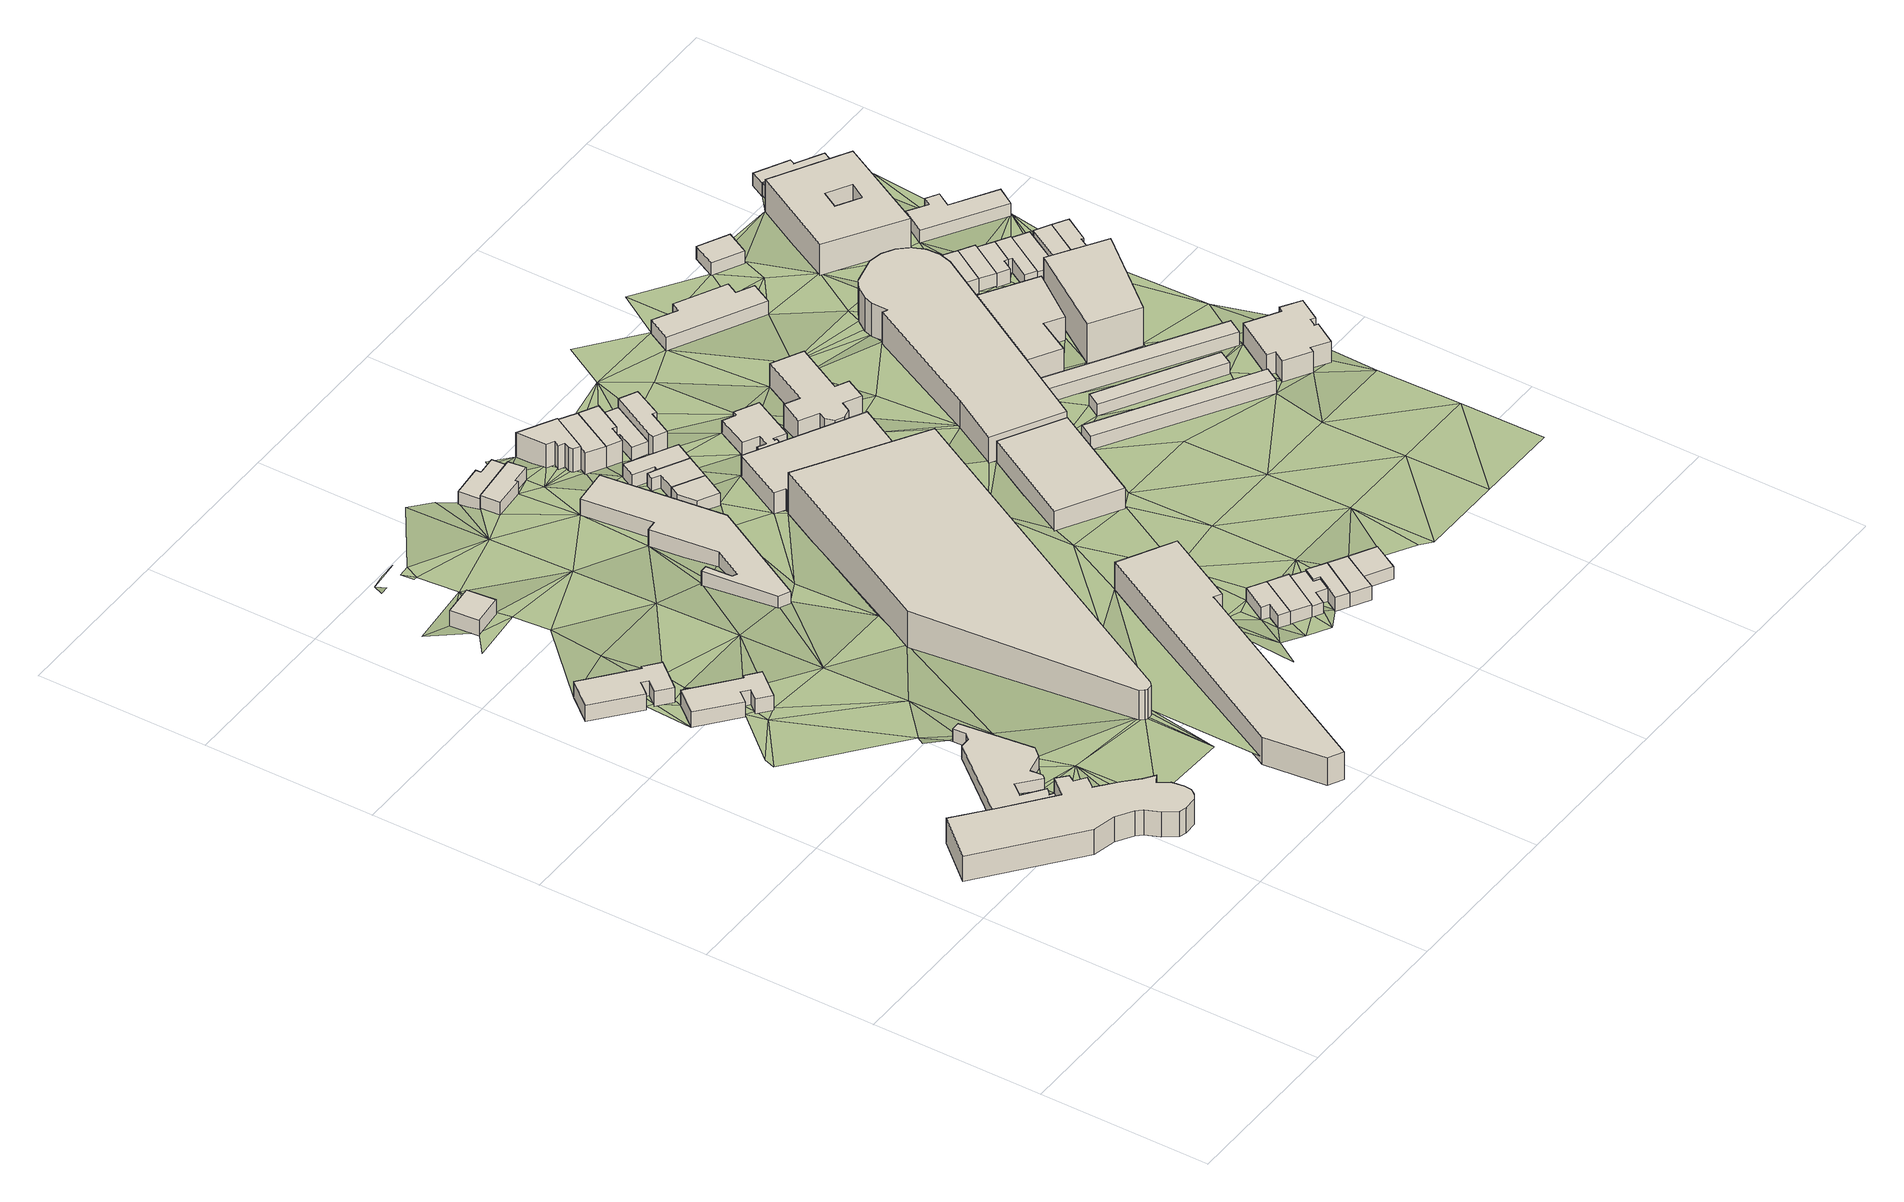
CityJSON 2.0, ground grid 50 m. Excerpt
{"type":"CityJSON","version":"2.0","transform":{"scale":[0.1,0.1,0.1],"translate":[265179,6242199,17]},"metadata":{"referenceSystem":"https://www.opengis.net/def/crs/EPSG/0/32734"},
"CityObjects":{
"building1":{"type":"Building","attributes":{"building":"yes","building:levels":"2","footprint":{"type":"Polygon"},"plus_code":"C5XFXXX8+XRX","ground_height":27.63,"building_height":6.9,"roof_height":34.53},"geometry":[{"type":"Solid","lod":"1","boundaries":[[[[0,1,2,3,4]],[[1,5,6,3,2]],[[5,7,8,6]],[[7,9,10,8]],[[9,11,12,10]],[[11,13,14,12]],[[13,15,16,14]],[[15,17,18,16]],[[17,19,20,18]],[[19,21,22,20]],[[21,23,24,22]],[[23,25,26,24]],[[25,27,28,26]],[[27,29,30,28]],[[29,31,32,30]],[[31,33,34,32]],[[33,35,36,34]],[[35,37,38,36]],[[37,39,40,38]],[[39,41,42,40]],[[41,43,44,42]],[[43,45,46,44]],[[45,47,48,49,46]],[[47,50,51,52,49,48]],[[50,0,4,52,51]],[[4,3,6,8,10,12,14,16,18,20,22,24,26,28,30,32,34,36,38,40,42,44,46,49,52]],[[50,47,45,43,41,39,37,35,33,31,29,27,25,23,21,19,17,15,13,11,9,7,5,1,0]]]]}]},
"building2":{"type":"Building","attributes":{"building":"yes","building:levels":"1","footprint":{"type":"Polygon"},"plus_code":"C6X3X6X8+X5V","ground_height":25.59,"building_height":4.1,"roof_height":29.69},"geometry":[{"type":"Solid","lod":"1","boundaries":[[[[53,54,55,56]],[[54,57,58,55]],[[57,59,60,58]],[[59,61,62,60]],[[61,63,64,62]],[[63,65,66,64]],[[65,67,68,66]],[[67,69,70,68]],[[69,71,72,70]],[[71,73,74,72]],[[73,75,76,74]],[[75,77,78,76]],[[77,79,80,78]],[[79,81,82,80]],[[81,83,51,82]],[[83,84,48,51]],[[84,53,56,48]],[[56,55,58,60,62,64,66,68,70,72,74,76,78,80,82,51,48]],[[84,83,81,79,77,75,73,71,69,67,65,63,61,59,57,54,53]]]]}]},
"building3":{"type":"Building","attributes":{"address":"Durham Avenue Salt River Cape Town","building":"yes","building:levels":"1","footprint":{"type":"Polygon"},"plus_code":"C4XQXRX2+XGW","ground_height":23.51,"building_height":4.1,"roof_height":27.61},"geometry":[{"type":"Solid","lod":"1","boundaries":[[[[85,86,87,88]],[[86,89,90,87]],[[89,91,92,90]],[[91,93,94,92]],[[93,95,96,94]],[[95,97,98,96]],[[97,99,100,98]],[[99,101,102,100]],[[101,103,104,102]],[[103,85,88,104]],[[88,87,90,92,94,96,98,100,102,104]],[[103,101,99,97,95,93,91,89,86,85]]]]}]},
"building4":{"type":"Building","attributes":{"address":"Durham Avenue Salt River Cape Town","building":"yes","building:levels":"1","footprint":{"type":"Polygon"},"plus_code":"C5X8XCXM+X9V","ground_height":24.37,"building_height":4.1,"roof_height":28.47},"geometry":[{"type":"Solid","lod":"1","boundaries":[[[[105,106,107,108]],[[106,109,110,107]],[[109,111,112,110]],[[111,113,114,112]],[[113,115,116,114]],[[115,117,118,116]],[[117,119,120,118]],[[119,121,122,120]],[[121,123,124,122]],[[123,105,108,124]],[[108,107,110,112,114,116,118,120,122,124]],[[123,121,119,117,115,113,111,109,106,105]]]]}]},
"building5":{"type":"Building","attributes":{"address":"Salt River Cape Town","building":"yes","building:levels":"1","footprint":{"type":"Polygon"},"plus_code":"C5X5XCXM+X5X","ground_height":21.63,"building_height":4.1,"roof_height":25.73},"geometry":[{"type":"Solid","lod":"1","boundaries":[[[[125,126,127,128]],[[126,129,130,127]],[[129,131,132,130]],[[131,125,128,132]],[[128,127,130,132]],[[131,129,126,125]]]]}]},
"building6":{"type":"Building","attributes":{"address":"127 Cecil Road Salt River 7925 Cape Town","building":"college","building:levels":"2","amenity":"college","footprint":{"type":"Polygon"},"plus_code":"C9X2X9X9+X4X","ground_height":26.08,"building_height":6.9,"roof_height":32.98},"geometry":[{"type":"Solid","lod":"1","boundaries":[[[[133,134,135,136]],[[134,137,138,135]],[[137,139,140,138]],[[139,141,142,140]],[[141,143,144,142]],[[143,145,146,144]],[[145,133,136,146]],[[136,135,138,140,142,144,146]],[[145,143,141,139,137,134,133]]]]}]},
"building7":{"type":"Building","attributes":{"address":"Durham Avenue Cape Town","building":"retail","building:levels":"1","footprint":{"type":"Polygon"},"plus_code":"C8X2X2X6+X9V","ground_height":21.7,"building_height":4.1,"roof_height":25.8},"geometry":[{"type":"Solid","lod":"1","boundaries":[[[[147,148,149,150]],[[148,151,152,149]],[[151,153,154,152]],[[153,155,156,154]],[[155,157,158,156]],[[157,159,160,158]],[[159,161,162,160]],[[161,163,164,162]],[[163,165,166,164]],[[165,167,168,166]],[[167,169,170,168]],[[169,147,150,170]],[[150,149,152,154,156,158,160,162,164,166,168,170]],[[169,167,165,163,161,159,157,155,153,151,148,147]]]]}]},
"building8":{"type":"Building","attributes":{"address":"97 Durham Avenue Salt River Cape Town","building":"commercial","building:levels":"3","footprint":{"type":"Polygon"},"plus_code":"C8X9XFX8+XXV","ground_height":24.98,"building_height":9.7,"roof_height":34.68},"geometry":[{"type":"Solid","lod":"1","boundaries":[[[[171,172,173,174]],[[172,175,176,173]],[[175,177,178,176]],[[177,179,180,178]],[[179,181,182,180]],[[181,183,184,182]],[[183,185,186,184]],[[185,171,174,186]],[[174,173,176,178,180,182,184,186]],[[185,183,181,179,177,175,172,171]]]]}]},
"building9":{"type":"Building","attributes":{"address":"89 Durham Avenue Salt River Cape Town","building":"house","building:levels":"1","footprint":{"type":"Polygon"},"plus_code":"C7XFXPXW+X4W","ground_height":20.07,"building_height":4.1,"roof_height":24.17},"geometry":[{"type":"Solid","lod":"1","boundaries":[[[[187,188,189,190,191,192]],[[188,193,194,190,189]],[[193,195,196,194]],[[195,197,198,196]],[[197,199,200,198]],[[199,187,192,191,200]],[[191,190,194,196,198,200]],[[199,197,195,193,188,187]]]]}]},
"building10":{"type":"Building","attributes":{"address":"87 Durham Avenue Salt River Cape Town","building":"house","building:levels":"1","footprint":{"type":"Polygon"},"plus_code":"C7XFX5XM+XXV","ground_height":19.05,"building_height":4.1,"roof_height":23.15},"geometry":[{"type":"Solid","lod":"1","boundaries":[[[[201,202,192,189]],[[202,203,204,192]],[[203,205,206,204]],[[205,207,208,206]],[[207,209,210,208]],[[209,201,189,210]],[[189,192,204,206,208,210]],[[209,207,205,203,202,201]]]]}]},
"building11":{"type":"Building","attributes":{"address":"1 Ford Street Salt River Cape Town","building":"house","building:levels":"1","footprint":{"type":"Polygon"},"plus_code":"CCXJXHX4+XRR","ground_height":24.63,"building_height":4.1,"roof_height":28.73},"geometry":[{"type":"Solid","lod":"1","boundaries":[[[[211,212,213,214]],[[212,215,216,213]],[[215,217,218,216]],[[217,219,220,218]],[[219,221,222,220]],[[221,211,214,222]],[[214,213,216,218,220,222]],[[221,219,217,215,212,211]]]]}]},
"building12":{"type":"Building","attributes":{"address":"2 Ford Street Salt River Cape Town","building":"house","building:levels":"1","footprint":{"type":"Polygon"},"plus_code":"CCXRXFXR+X7V","ground_height":24.63,"building_height":4.1,"roof_height":28.73},"geometry":[{"type":"Solid","lod":"1","boundaries":[[[[223,224,225,214,226,227]],[[224,228,222,214,225]],[[228,229,230,222]],[[229,223,227,226,230]],[[226,214,222,230]],[[229,228,224,223]]]]}]},
"building13":{"type":"Building","attributes":{"address":"82 Coleridge Road Salt River Cape Town","building":"house","building:levels":"1","footprint":{"type":"Polygon"},"plus_code":"C8XMXHXP+XQR","ground_height":20.61,"building_height":4.1,"roof_height":24.71},"geometry":[{"type":"Solid","lod":"1","boundaries":[[[[231,232,233,234]],[[232,235,236,233]],[[235,237,238,236]],[[237,239,240,238]],[[239,231,234,240]],[[234,233,236,238,240]],[[239,237,235,232,231]]]]}]},
"building14":{"type":"Building","attributes":{"address":"3 Ford Street Salt River Cape Town","building":"house","building:levels":"1","footprint":{"type":"Polygon"},"plus_code":"CFX3XRX2+X4V","ground_height":24.08,"building_height":4.1,"roof_height":28.18},"geometry":[{"type":"Solid","lod":"1","boundaries":[[[[241,223,227,242]],[[223,229,243,227]],[[229,244,245,243]],[[244,246,247,245]],[[246,248,249,247]],[[248,250,251,249]],[[250,252,253,251]],[[252,241,242,253]],[[242,227,243,245,247,249,251,253]],[[252,250,248,246,244,229,223,241]]]]}]},
"building15":{"type":"Building","attributes":{"address":"80 Coleridge Road Salt River Cape Town","building":"house","building:levels":"1","footprint":{"type":"Polygon"},"plus_code":"C8XRXGX4+XPX","ground_height":20.61,"building_height":4.1,"roof_height":24.71},"geometry":[{"type":"Solid","lod":"1","boundaries":[[[[254,255,256,240]],[[255,257,258,256]],[[257,259,260,258]],[[259,261,262,260]],[[261,263,264,262]],[[263,265,234,264]],[[265,254,240,234]],[[240,256,258,260,262,264,234]],[[265,263,261,259,257,255,254]]]]}]},
"building16":{"type":"Building","attributes":{"address":"4 Ford Street Salt River Cape Town","building":"house","building:levels":"1","footprint":{"type":"Polygon"},"plus_code":"CFX9X4X3+XWW","ground_height":24.61,"building_height":4.1,"roof_height":28.71},"geometry":[{"type":"Solid","lod":"1","boundaries":[[[[266,241,267,268]],[[241,252,253,269,267]],[[252,250,251,270,269,253]],[[250,248,249,271,270,251]],[[248,272,273,274,271,249]],[[272,275,276,274,273]],[[275,266,268,276]],[[268,267,269,270,271,274,276]],[[275,272,248,250,252,241,266]]]]}]},
"building17":{"type":"Building","attributes":{"address":"78 Coleridge Road Salt River Cape Town","building":"house","building:levels":"1","footprint":{"type":"Polygon"},"plus_code":"C8XVX4XG+XJR","ground_height":20.61,"building_height":4.1,"roof_height":24.71},"geometry":[{"type":"Solid","lod":"1","boundaries":[[[[277,278,279,256]],[[278,280,281,279]],[[280,282,283,281]],[[282,284,285,283]],[[284,286,258,285]],[[286,277,256,258]],[[256,279,281,283,285,258]],[[286,284,282,280,278,277]]]]}]},
"building18":{"type":"Building","attributes":{"address":"1 Swift Street Salt River Cape Town","building":"house","building:levels":"2","footprint":{"type":"Polygon"},"plus_code":"C8XFXGXP+XJX","ground_height":20.07,"building_height":6.9,"roof_height":26.97},"geometry":[{"type":"Solid","lod":"1","boundaries":[[[[287,288,289,290,291,292]],[[288,293,294,290,289]],[[293,295,296,294]],[[295,297,298,296]],[[297,299,300,298]],[[299,301,302,300]],[[301,303,304,302]],[[303,305,306,304]],[[305,287,292,291,306]],[[291,290,294,296,298,300,302,304,306]],[[305,303,301,299,297,295,293,288,287]]]]}]},
"building19":{"type":"Building","attributes":{"address":"5 Ford Street Salt River Cape Town","building":"house","building:levels":"1","footprint":{"type":"Polygon"},"plus_code":"CFXGXXX4+XRW","ground_height":24.61,"building_height":4.1,"roof_height":28.71},"geometry":[{"type":"Solid","lod":"1","boundaries":[[[[307,266,268,308]],[[266,275,276,268]],[[275,309,310,276]],[[309,311,312,310]],[[311,307,308,312]],[[308,268,276,310,312]],[[311,309,275,266,307]]]]}]},
"building20":{"type":"Building","attributes":{"address":"3 Swift Street Salt River Cape Town","building":"house","building:levels":"2","footprint":{"type":"Polygon"},"plus_code":"C8XPXHXR+X9R","ground_height":19.73,"building_height":6.9,"roof_height":26.63},"geometry":[{"type":"Solid","lod":"1","boundaries":[[[[313,314,292,315]],[[314,316,317,292]],[[316,318,319,317]],[[318,320,321,319]],[[320,313,315,321]],[[315,292,317,319,321]],[[320,318,316,314,313]]]]}]},
"building21":{"type":"Building","attributes":{"address":"5 Swift Street Salt River Cape Town","building":"house","building:levels":"2","footprint":{"type":"Polygon"},"plus_code":"C8XXXRXJ+X4V","ground_height":19.73,"building_height":6.9,"roof_height":26.63},"geometry":[{"type":"Solid","lod":"1","boundaries":[[[[322,313,323,315,324,325]],[[313,320,321,315,323]],[[320,326,327,321]],[[326,328,329,327]],[[328,330,331,329]],[[330,322,325,324,331]],[[324,315,321,327,329,331]],[[330,328,326,320,313,322]]]]}]},
"building22":{"type":"Building","attributes":{"address":"6 Ford Street Salt River Cape Town","building":"house","building:levels":"1","footprint":{"type":"Polygon"},"plus_code":"CFXWX3X3+XWR","ground_height":24.61,"building_height":4.1,"roof_height":28.71},"geometry":[{"type":"Solid","lod":"1","boundaries":[[[[332,333,312,308]],[[333,334,335,312]],[[334,336,337,335]],[[336,332,308,337]],[[308,312,335,337]],[[336,334,333,332]]]]}]},
"building23":{"type":"Building","attributes":{"address":"86 Cecil Road Salt River Cape Town","building":"industrial","building:levels":"2","footprint":{"type":"Polygon"},"plus_code":"C9XWXJXC+XPW","ground_height":21.11,"building_height":6.9,"roof_height":28.01},"geometry":[{"type":"Solid","lod":"1","boundaries":[[[[338,339,340,341]],[[339,342,343,340]],[[342,344,345,343]],[[344,346,347,345]],[[346,348,349,347]],[[348,338,341,349]],[[341,340,343,345,347,349]],[[348,346,344,342,339,338]]]]}]},
"building24":{"type":"Building","attributes":{"address":"7 Swift Street Salt River Cape Town","building":"house","building:levels":"1","footprint":{"type":"Polygon"},"plus_code":"C9X7XHXG+XQV","ground_height":19.73,"building_height":4.1,"roof_height":23.83},"geometry":[{"type":"Solid","lod":"1","boundaries":[[[[350,322,325,351]],[[322,330,352,325]],[[330,353,354,352]],[[353,355,356,354]],[[355,357,358,356]],[[357,350,351,358]],[[351,325,352,354,356,358]],[[357,355,353,330,322,350]]]]}]},
"building25":{"type":"Building","attributes":{"address":"9 Swift Street Salt River Cape Town","building":"house","building:levels":"2","footprint":{"type":"Polygon"},"plus_code":"C9XGX5X2+XWV","ground_height":19.73,"building_height":6.9,"roof_height":26.63},"geometry":[{"type":"Solid","lod":"1","boundaries":[[[[359,360,358,361,362,351]],[[360,363,364,361,358]],[[363,365,366,364]],[[365,367,368,366]],[[367,369,370,368]],[[369,371,372,370]],[[371,359,351,362,372]],[[362,361,364,366,368,370,372]],[[371,369,367,365,363,360,359]]]]}]},
"building26":{"type":"Building","attributes":{"address":"63 Coleridge Road Salt River Cape Town","building":"house","building:levels":"1","residential":"clergy_house","footprint":{"type":"Polygon"},"plus_code":"CCX4X8X9+XVX","ground_height":20.44,"building_height":4.1,"roof_height":24.54},"geometry":[{"type":"Solid","lod":"1","boundaries":[[[[373,374,375,376]],[[374,377,378,375]],[[377,379,380,378]],[[379,381,382,380]],[[381,383,384,382]],[[383,385,386,384]],[[385,387,388,386]],[[387,389,390,388]],[[389,391,392,390]],[[391,393,394,392]],[[393,395,396,394]],[[395,397,398,396]],[[397,399,400,398]],[[399,373,376,400]],[[376,375,378,380,382,384,386,388,390,392,394,396,398,400]],[[399,397,395,393,391,389,387,385,383,381,379,377,374,373]]]]}]},
"building27":{"type":"Building","attributes":{"address":"125 Cecil Road Salt River Cape Town","building":"industrial","building:levels":"2","footprint":{"type":"Polygon"},"plus_code":"CFX8XWXX+X2V","ground_height":22.25,"building_height":6.9,"roof_height":29.15},"geometry":[{"type":"Solid","lod":"1","boundaries":[[[[401,402,403,404]],[[402,405,406,403]],[[405,407,408,406]],[[407,401,404,408]],[[404,403,406,408]],[[407,405,402,401]]]]}]},
"building28":{"type":"Building","attributes":{"address":"Coleridge Road Salt River","building":"church","building:levels":"2","amenity":"place_of_worship","footprint":{"type":"Polygon"},"plus_code":"CFX2XQXM+X5V","ground_height":20.5,"building_height":6.9,"roof_height":27.4},"geometry":[{"type":"Solid","lod":"1","boundaries":[[[[409,410,411,412]],[[410,413,414,411]],[[413,415,416,414]],[[415,417,418,416]],[[417,419,420,418]],[[419,421,422,420]],[[421,423,424,422]],[[423,425,426,424]],[[425,427,428,426]],[[427,429,430,428]],[[429,431,432,430]],[[431,433,434,432]],[[433,435,436,434]],[[435,409,412,436]],[[412,411,414,416,418,420,422,424,426,428,430,432,434,436]],[[435,433,431,429,427,425,423,421,419,417,415,413,410,409]]]]}]},
"building29":{"type":"Building","attributes":{"building":"carport","building:levels":"1","amenity":"parking","footprint":{"type":"Polygon"},"plus_code":"CHX7XXXV+XHW","ground_height":22.53,"building_height":4.1,"roof_height":26.63},"geometry":[{"type":"Solid","lod":"1","boundaries":[[[[437,438,439,440]],[[438,441,442,439]],[[441,443,444,442]],[[443,437,440,444]],[[440,439,442,444]],[[443,441,438,437]]]]}]},
"building30":{"type":"Building","attributes":{"address":"Cecil Road Salt River Cape Town","building":"parking","building:levels":"3","footprint":{"type":"Polygon"},"plus_code":"CGXQX4X6+X7X","ground_height":20.1,"building_height":9.7,"roof_height":29.8},"geometry":[{"type":"Solid","lod":"1","boundaries":[[[[445,446,447,448]],[[446,449,450,447]],[[449,451,452,450]],[[451,453,454,452]],[[453,455,456,454]],[[455,457,458,456]],[[457,459,460,458]],[[459,461,462,460]],[[461,463,464,462]],[[463,465,466,464]],[[465,467,468,466]],[[467,469,470,468]],[[469,471,472,470]],[[471,473,474,472]],[[473,475,476,474]],[[475,445,448,476]],[[448,447,450,452,454,456,458,460,462,464,466,468,470,472,474,476]],[[475,473,471,469,467,465,463,461,459,457,455,453,451,449,446,445]]]]}]},
"building31":{"type":"Building","attributes":{"building":"school","building:levels":"1","footprint":{"type":"Polygon"},"plus_code":"CFXRX2XM+XCR","ground_height":19.09,"building_height":4.1,"roof_height":23.19},"geometry":[{"type":"Solid","lod":"1","boundaries":[[[[477,478,479,480]],[[478,481,482,479]],[[481,483,484,482]],[[483,485,486,484]],[[485,487,488,486]],[[487,489,490,488]],[[489,491,492,490]],[[491,477,480,492]],[[480,479,482,484,486,488,490,492]],[[491,489,487,485,483,481,478,477]]]]}]},
"building32":{"type":"Building","attributes":{"building":"carport","building:levels":"1","amenity":"parking","footprint":{"type":"Polygon"},"plus_code":"CHXJXCX5+X5W","ground_height":21.42,"building_height":4.1,"roof_height":25.52},"geometry":[{"type":"Solid","lod":"1","boundaries":[[[[493,494,495,496]],[[494,497,498,495]],[[497,499,500,498]],[[499,493,496,500]],[[496,495,498,500]],[[499,497,494,493]]]]}]},
"building33":{"type":"Building","attributes":{"building":"carport","building:levels":"1","amenity":"parking","footprint":{"type":"Polygon"},"plus_code":"CHXVX9XQ+XGR","ground_height":21.42,"building_height":4.1,"roof_height":25.52},"geometry":[{"type":"Solid","lod":"1","boundaries":[[[[501,502,503,504]],[[502,505,506,503]],[[505,507,508,506]],[[507,501,504,508]],[[504,503,506,508]],[[507,505,502,501]]]]}]},
"building34":{"type":"Building","attributes":{"address":"13 Shelley Road Salt River Cape Town","building":"office","building:levels":"2","footprint":{"type":"Polygon"},"plus_code":"CHXMXXXV+XCW","ground_height":20.62,"building_height":6.9,"roof_height":27.52},"geometry":[{"type":"Solid","lod":"1","boundaries":[[[[509,510,511,512]],[[510,513,514,511]],[[513,515,516,514]],[[515,517,518,516]],[[517,519,520,518]],[[519,509,512,520]],[[512,511,514,516,518,520]],[[519,517,515,513,510,509]]]]}]},
"building35":{"type":"Building","attributes":{"building":"school","building:levels":"1","footprint":{"type":"Polygon"},"plus_code":"CGXWX2XG+X2R","ground_height":18.17,"building_height":4.1,"roof_height":22.27},"geometry":[{"type":"Solid","lod":"1","boundaries":[[[[521,522,523,524]],[[522,525,526,523]],[[525,527,528,526]],[[527,521,524,528]],[[524,523,526,528]],[[527,525,522,521]]]]}]},
"building36":{"type":"Building","attributes":{"address":"Atelier's Park 11 Shelley Road Salt River Cape Town","building":"apartments","building:levels":"4","building:flats":"16","footprint":{"type":"Polygon"},"plus_code":"CJX9XQXX+X4V","ground_height":20.62,"building_height":12.5,"roof_height":33.12},"geometry":[{"type":"Solid","lod":"1","boundaries":[[[[529,530,531,532]],[[530,533,534,531]],[[533,535,536,534]],[[535,529,532,536]],[[532,531,534,536]],[[535,533,530,529]]]]}]},
"building37":{"type":"Building","attributes":{"address":"Shelley Road Salt River Cape Town","building":"hall","building:levels":"2","amenity":"social_facility","social_facility":"outreach","footprint":{"type":"Polygon"},"plus_code":"CMX5X5XX+XMV","ground_height":21.75,"building_height":6.9,"roof_height":28.65},"geometry":[{"type":"Solid","lod":"1","boundaries":[[[[537,538,539,540]],[[538,541,542,539]],[[541,543,544,542]],[[543,545,546,544]],[[545,547,548,546]],[[547,549,550,548]],[[549,551,552,550]],[[551,553,554,552]],[[553,555,556,554]],[[555,557,558,556]],[[557,559,560,558]],[[559,561,562,560]],[[561,563,564,562]],[[563,537,540,564]],[[540,539,542,544,546,548,550,552,554,556,558,560,562,564]],[[563,561,559,557,555,553,551,549,547,545,543,541,538,537]]]]}]},
"building38":{"type":"Building","attributes":{"address":"Swift Street Salt River Cape Town","building":"house","building:levels":"1","footprint":{"type":"Polygon"},"plus_code":"CJX4XXXP+XJV","ground_height":19.76,"building_height":4.1,"roof_height":23.86},"geometry":[{"type":"Solid","lod":"1","boundaries":[[[[565,566,567,568]],[[566,569,570,567]],[[569,571,572,570]],[[571,565,568,572]],[[568,567,570,572]],[[571,569,566,565]]]]}]},
"building39":{"type":"Building","attributes":{"address":"Swift Street Salt River Cape Town","building":"house","building:levels":"1","footprint":{"type":"Polygon"},"plus_code":"CJX9X3XR+X4R","ground_height":19.76,"building_height":4.1,"roof_height":23.86},"geometry":[{"type":"Solid","lod":"1","boundaries":[[[[573,574,568,567]],[[574,575,576,568]],[[575,577,578,576]],[[577,579,580,578]],[[579,573,567,580]],[[567,568,576,578,580]],[[579,577,575,574,573]]]]}]},
"building40":{"type":"Building","attributes":{"address":"Swift Street Salt River Cape Town","building":"house","building:levels":"1","footprint":{"type":"Polygon"},"plus_code":"CJXHXJX5+X5X","ground_height":19.76,"building_height":4.1,"roof_height":23.86},"geometry":[{"type":"Solid","lod":"1","boundaries":[[[[581,582,578,583]],[[582,584,576,578]],[[584,585,586,576]],[[585,587,588,586]],[[587,589,590,588]],[[589,581,583,590]],[[583,578,576,586,588,590]],[[589,587,585,584,582,581]]]]}]},
"building41":{"type":"Building","attributes":{"address":"Swift Street Salt River Cape Town","building":"house","building:levels":"1","footprint":{"type":"Polygon"},"plus_code":"CJXMXCXQ+X2W","ground_height":19.76,"building_height":4.1,"roof_height":23.86},"geometry":[{"type":"Solid","lod":"1","boundaries":[[[[591,581,592,583,593,594]],[[581,589,590,583,592]],[[589,595,596,590]],[[595,597,598,596]],[[597,599,600,598]],[[599,591,594,593,600]],[[593,583,590,596,598,600]],[[599,597,595,589,581,591]]]]}]},
"building42":{"type":"Building","attributes":{"address":"Swift Street Salt River Cape Town","building":"house","building:levels":"1","footprint":{"type":"Polygon"},"plus_code":"CJXWXPXP+X9X","ground_height":19.4,"building_height":4.1,"roof_height":23.5},"geometry":[{"type":"Solid","lod":"1","boundaries":[[[[591,599,601,594]],[[599,602,603,601]],[[602,604,605,603]],[[604,591,594,605]],[[594,601,603,605]],[[604,602,599,591]]]]}]},
"building43":{"type":"Building","attributes":{"address":"Swift Studio 97 Cecil Road Salt River 7925 Cape Town","building":"apartments","building:levels":"3","building:flats":"2","footprint":{"type":"Polygon"},"plus_code":"CHXRX3XM+X8X","ground_height":18.39,"building_height":9.7,"roof_height":28.09},"geometry":[{"type":"Solid","lod":"1","boundaries":[[[[606,607,608,609]],[[607,610,611,608]],[[610,612,613,611]],[[612,606,609,613]],[[614,615,616,617]],[[615,618,619,616]],[[618,620,621,619]],[[620,614,617,621]],[[609,608,611,613],[617,616,619,621]],[[612,610,607,606],[620,618,615,614]]]]}]},
"building44":{"type":"Building","attributes":{"address":"Swift Street Salt River Cape Town","building":"house","building:levels":"1","footprint":{"type":"Polygon"},"plus_code":"CMX6X2XV+X5X","ground_height":19.4,"building_height":4.1,"roof_height":23.5},"geometry":[{"type":"Solid","lod":"1","boundaries":[[[[622,623,624,625]],[[623,626,627,624]],[[626,628,629,627]],[[628,622,625,629]],[[625,624,627,629]],[[628,626,623,622]]]]}]},
"building45":{"type":"Building","attributes":{"address":"Swift Street Salt River Cape Town","building":"house","building:levels":"1","footprint":{"type":"Polygon"},"plus_code":"CMXFXGX4+XRV","ground_height":19.4,"building_height":4.1,"roof_height":23.5},"geometry":[{"type":"Solid","lod":"1","boundaries":[[[[630,622,625,631]],[[622,628,629,625]],[[628,632,633,629]],[[632,634,635,633]],[[634,636,637,635]],[[636,630,631,637]],[[631,625,629,633,635,637]],[[636,634,632,628,622,630]]]]}]},
"building46":{"type":"Building","attributes":{"building":"school","building:levels":"1","footprint":{"type":"Polygon"},"plus_code":"CMX5XCXC+XGR","ground_height":18.69,"building_height":4.1,"roof_height":22.79},"geometry":[{"type":"Solid","lod":"1","boundaries":[[[[638,639,640,641]],[[639,642,643,640]],[[642,644,645,643]],[[644,646,647,645]],[[646,648,649,647]],[[648,650,651,649]],[[650,652,653,651]],[[652,638,641,653]],[[641,640,643,645,647,649,651,653]],[[652,650,648,646,644,642,639,638]]]]}]},
"building47":{"type":"Building","attributes":{"address":"95 Cecil Road Salt River Cape Town","building":"house","building:levels":"1","footprint":{"type":"Polygon"},"plus_code":"CJXHXWXG+XMW","ground_height":17.69,"building_height":4.1,"roof_height":21.79},"geometry":[{"type":"Solid","lod":"1","boundaries":[[[[654,655,656,657,658,659]],[[655,660,661,657,656]],[[660,662,663,661]],[[662,664,665,663]],[[664,666,667,665]],[[666,654,659,658,667]],[[658,657,661,663,665,667]],[[666,664,662,660,655,654]]]]}]},
"building48":{"type":"Building","attributes":{"address":"93 Cecil Road Salt River Cape Town","building":"house","building:levels":"1","footprint":{"type":"Polygon"},"plus_code":"CJXVXCXJ+XGR","ground_height":17.28,"building_height":4.1,"roof_height":21.38},"geometry":[{"type":"Solid","lod":"1","boundaries":[[[[668,669,659,656]],[[669,670,671,659]],[[670,672,673,671]],[[672,674,675,673]],[[674,676,677,675]],[[676,668,656,677]],[[656,659,671,673,675,677]],[[676,674,672,670,669,668]]]]}]},
"terrain1":{"type":"TINRelief","geometry":[{"type":"CompositeSurface","lod":"1","boundaries":[[[678,679,680]],[[681,682,680]],[[680,682,43]],[[683,39,43]],[[684,685,39]],[[678,680,686]],[[687,688,689]],[[686,680,43]],[[690,43,39]],[[685,690,39]],[[43,690,686]],[[689,688,691]],[[690,685,692]],[[693,694,695]],[[687,696,688]],[[686,690,693]],[[697,106,698]],[[692,699,690]],[[106,105,698]],[[694,693,690]],[[697,698,700]],[[701,698,105]],[[688,702,691]],[[700,698,703]],[[694,690,704]],[[702,705,691]],[[706,702,688]],[[707,696,708]],[[709,701,105]],[[85,710,711]],[[702,712,705]],[[696,707,73]],[[73,707,75]],[[713,709,105]],[[73,704,714]],[[711,715,85]],[[701,709,716]],[[696,717,688]],[[688,717,706]],[[718,690,699]],[[696,73,717]],[[719,709,713]],[[704,690,720]],[[73,714,717]],[[716,715,711]],[[85,715,721]],[[704,720,714]],[[699,722,718]],[[723,706,724]],[[725,726,125]],[[724,706,717]],[[727,726,728]],[[729,709,719]],[[716,709,729]],[[718,720,690]],[[729,719,723]],[[725,125,730]],[[731,715,716]],[[726,727,732]],[[717,714,733]],[[724,729,723]],[[718,722,734]],[[131,730,125]],[[735,734,722]],[[733,714,720]],[[715,731,721]],[[722,736,735]],[[737,738,739]],[[724,717,733]],[[731,716,729]],[[732,730,131]],[[727,721,740]],[[727,740,732]],[[741,742,739]],[[743,744,745]],[[730,732,740]],[[724,746,729]],[[745,744,747]],[[721,731,740]],[[748,724,733]],[[730,749,744]],[[750,746,724]],[[731,729,751]],[[724,748,750]],[[744,749,747]],[[736,752,133]],[[751,729,746]],[[740,749,730]],[[153,740,731]],[[753,747,749]],[[153,731,751]],[[750,748,754]],[[755,756,757]],[[758,757,756]],[[736,133,759]],[[757,153,751]],[[749,740,148]],[[171,748,733]],[[758,153,757]],[[740,153,148]],[[754,760,750]],[[753,749,761]],[[762,749,763]],[[749,764,761]],[[762,764,749]],[[736,759,765]],[[763,749,148]],[[171,754,748]],[[766,767,768]],[[153,151,148]],[[767,769,768]],[[148,195,763]],[[770,219,767]],[[767,215,769]],[[219,215,767]],[[771,760,754]],[[772,219,770]],[[215,773,769]],[[148,774,195]],[[217,215,219]],[[770,775,772]],[[771,754,171]],[[770,776,775]],[[759,133,777]],[[197,195,199]],[[212,769,773]],[[148,147,774]],[[773,215,212]],[[195,774,199]],[[760,778,232]],[[207,205,203]],[[232,147,760]],[[207,203,779]],[[776,780,775]],[[778,760,781]],[[776,782,780]],[[736,765,783]],[[145,769,212]],[[781,760,771]],[[203,784,779]],[[147,232,282]],[[199,774,785]],[[147,786,774]],[[261,232,265]],[[199,785,187]],[[777,765,759]],[[282,232,261]],[[787,780,782]],[[187,288,203]],[[786,788,774]],[[147,282,789]],[[774,790,785]],[[261,265,263]],[[788,791,774]],[[791,790,774]],[[771,171,792]],[[282,261,259]],[[145,212,211]],[[784,203,288]],[[147,789,786]],[[787,782,793]],[[145,777,133]],[[771,792,794]],[[785,288,187]],[[288,795,784]],[[796,282,259]],[[797,788,786]],[[790,798,785]],[[796,259,257]],[[771,799,781]],[[791,800,790]],[[786,789,320]],[[781,799,254]],[[789,326,320]],[[145,211,801]],[[801,211,223]],[[789,355,326]],[[802,792,171]],[[255,254,799]],[[803,355,789]],[[801,223,241]],[[765,777,804]],[[789,805,803]],[[801,241,266]],[[145,806,777]],[[326,355,353]],[[326,330,328]],[[807,355,803]],[[330,326,353]],[[808,255,799]],[[806,804,777]],[[266,332,801]],[[801,809,145]],[[810,803,805]],[[808,805,255]],[[799,811,812]],[[813,811,799]],[[812,808,799]],[[783,802,171]],[[145,809,806]],[[810,805,381]],[[402,765,804]],[[334,814,336]],[[813,799,815]],[[332,336,814]],[[816,810,817]],[[381,805,808]],[[808,812,385]],[[818,385,812]],[[381,817,810]],[[819,314,313]],[[820,821,822]],[[823,801,332]],[[813,824,821]],[[783,765,825]],[[822,821,824]],[[815,799,338]],[[322,819,313]],[[824,813,826]],[[826,813,815]],[[809,827,806]],[[801,823,809]],[[823,332,814]],[[402,825,765]],[[322,350,819]],[[828,817,381]],[[371,817,828]],[[381,379,377]],[[338,802,783]],[[815,829,826]],[[824,826,830]],[[829,815,831]],[[350,371,819]],[[828,381,377]],[[832,826,829]],[[823,814,833]],[[815,338,831]],[[374,824,830]],[[806,827,438]],[[827,809,834]],[[338,835,831]],[[377,374,828]],[[833,836,823]],[[825,837,783]],[[835,338,838]],[[828,839,371]],[[374,830,840]],[[837,338,783]],[[819,371,839]],[[809,823,834]],[[338,841,838]],[[825,402,842]],[[806,438,401]],[[843,838,841]],[[409,828,374]],[[409,374,840]],[[844,837,825]],[[338,844,841]],[[409,839,828]],[[837,844,338]],[[438,827,845]],[[401,842,402]],[[834,845,827]],[[819,839,846]],[[836,847,823]],[[841,844,848]],[[401,438,437]],[[849,841,848]],[[401,437,842]],[[409,846,839]],[[435,850,849]],[[851,852,819]],[[834,823,847]],[[853,847,836]],[[848,435,849]],[[819,846,851]],[[842,437,494]],[[435,854,409]],[[854,846,409]],[[493,842,494]],[[848,844,855]],[[856,842,493]],[[857,842,856]],[[438,845,441]],[[435,848,855]],[[441,845,834]],[[858,834,847]],[[437,859,494]],[[435,860,854]],[[487,846,854]],[[857,856,501]],[[861,851,862]],[[834,858,441]],[[861,863,851]],[[435,855,860]],[[857,501,864]],[[853,865,847]],[[443,859,437]],[[856,493,866]],[[860,867,854]],[[868,842,857]],[[854,867,869]],[[864,501,870]],[[871,487,854]],[[872,494,859]],[[869,871,854]],[[865,858,847]],[[855,873,860]],[[853,874,865]],[[875,870,501]],[[861,876,863]],[[876,861,477]],[[477,877,489]],[[858,551,441]],[[878,864,870]],[[879,856,866]],[[864,878,880]],[[871,869,881]],[[882,443,441]],[[883,859,443]],[[859,883,872]],[[884,489,487]],[[501,507,875]],[[477,489,884]],[[883,443,882]],[[509,868,857]],[[885,858,865]],[[441,551,882]],[[870,875,886]],[[887,487,871]],[[551,858,885]],[[883,882,888]],[[871,881,889]],[[876,477,884]],[[887,884,487]],[[543,872,883]],[[866,872,543]],[[890,878,870]],[[889,887,871]],[[884,891,876]],[[507,886,875]],[[551,892,553]],[[543,879,866]],[[551,885,892]],[[884,887,891]],[[509,893,868]],[[887,889,455]],[[509,574,893]],[[574,509,894]],[[878,890,895]],[[509,895,894]],[[892,885,557]],[[507,879,543]],[[893,569,868]],[[896,887,455]],[[886,507,897]],[[455,453,896]],[[543,538,507]],[[569,898,868]],[[574,894,575]],[[561,559,557]],[[449,898,569]],[[543,541,538]],[[449,569,451]],[[453,451,896]],[[895,899,894]],[[899,895,890]],[[563,561,557]],[[575,894,899]],[[891,887,607]],[[569,896,451]],[[607,521,891]],[[575,899,900]],[[899,890,901]],[[886,897,535]],[[507,538,897]],[[896,902,887]],[[901,890,602]],[[607,903,521]],[[900,899,904]],[[905,900,906]],[[602,890,626]],[[897,538,537]],[[900,904,906]],[[902,896,569]],[[626,890,535]],[[907,569,573]],[[907,902,569]],[[907,573,579]],[[579,577,581]],[[908,626,535]],[[897,909,535]],[[602,626,623]],[[910,911,912]],[[913,908,535]],[[907,914,902]],[[915,535,909]],[[535,915,913]],[[623,604,602]],[[911,910,916]],[[915,909,917]],[[913,915,636]],[[918,579,581]],[[579,918,907]],[[660,655,607]],[[913,636,634]],[[660,607,919]],[[918,581,591]],[[915,920,636]],[[914,921,902]],[[591,604,918]],[[922,623,622]],[[646,914,648]],[[918,604,623]],[[607,921,919]],[[918,623,922]],[[622,918,922]],[[914,646,921]],[[644,642,923]],[[924,919,925]],[[923,642,639]],[[925,919,921]],[[644,926,646]],[[926,921,646]],[[925,921,927]],[[670,674,672]],[[926,927,921]],[[926,670,927]],[[670,928,674]],[[670,926,928]]]}]}
},
"vertices":[
[105,680,94],[1,562,94],[1,562,127],[1,562,175],[105,680,175],[271,345,94],[271,345,175],[339,331,94],[339,331,175],[388,301,94],[388,301,175],[402,284,94],[402,284,175],[421,244,94],[421,244,175],[447,205,94],[447,205,175],[468,199,94],[468,199,175],[506,201,94],[506,201,175],[524,213,94],[524,213,175],[536,229,94],[536,229,175],[538,251,94],[538,251,175],[532,287,94],[532,287,175],[511,317,94],[511,317,175],[536,332,94],[536,332,175],[504,355,94],[504,355,175],[467,392,94],[467,392,175],[408,441,94],[408,441,175],[433,473,94],[433,473,175],[402,495,94],[402,495,175],[414,514,94],[414,514,175],[385,540,94],[385,540,175],[341,489,94],[341,489,127],[341,489,175],[210,593,94],[210,593,127],[210,593,175],
[385,540,86],[373,547,86],[373,547,127],[385,540,127],[390,564,86],[390,564,127],[330,608,86],[330,608,127],[359,643,86],[359,643,127],[419,592,86],[419,592,127],[429,603,86],[429,603,127],[425,638,86],[425,638,127],[483,651,86],[483,651,127],[507,678,86],[507,678,127],[481,891,86],[481,891,127],[456,891,86],[456,891,127],[458,853,86],[458,853,127],[442,835,86],[442,835,127],[412,835,86],[412,835,127],[210,593,86],[341,489,86],
[113,1799,54],[49,1723,54],[49,1723,106],[113,1799,106],[171,1621,54],[171,1621,106],[201,1657,54],[201,1657,106],[218,1643,54],[218,1643,106],[190,1609,54],[190,1609,106],[231,1575,54],[231,1575,106],[298,1655,54],[298,1655,106],[255,1691,54],[255,1691,106],[250,1685,54],[250,1685,106],
[222,1551,65],[164,1481,65],[164,1481,115],[222,1551,115],[272,1391,65],[272,1391,115],[298,1422,65],[298,1422,115],[319,1405,65],[319,1405,115],[295,1376,65],[295,1376,115],[332,1345,65],[332,1345,115],[395,1420,65],[395,1420,115],[356,1452,65],[356,1452,115],[351,1445,65],[351,1445,115],
[195,2225,36],[203,2142,36],[203,2142,87],[195,2225,87],[294,2151,36],[294,2151,87],[286,2234,36],[286,2234,87],
[1193,889,71],[820,203,71],[820,203,160],[1193,889,160],[841,23,71],[841,23,160],[884,0,71],[884,0,160],[1214,608,71],[1214,608,160],[1236,596,71],[1236,596,160],[1349,805,71],[1349,805,160],
[845,2203,35],[740,2192,35],[740,2192,88],[845,2203,88],[764,1986,35],[764,1986,88],[733,1983,35],[733,1983,88],[755,1787,35],[755,1787,88],[709,1701,35],[709,1701,88],[695,1708,35],[695,1708,88],[690,1783,35],[690,1783,88],[670,1783,35],[670,1783,88],[691,1567,35],[691,1567,88],[724,1551,35],[724,1551,88],[888,1849,35],[888,1849,88],
[1022,1754,44],[730,1207,44],[730,1207,177],[1022,1754,177],[787,552,44],[787,552,177],[796,539,44],[796,539,177],[803,535,44],[803,535,177],[819,535,44],[819,535,177],[831,545,44],[831,545,177],[1368,1543,44],[1368,1543,177],
[779,2434,31],[630,2419,31],[630,2419,61],[630,2419,72],[779,2434,72],[779,2434,61],[635,2362,31],[635,2362,72],[728,2370,31],[728,2370,72],[728,2378,31],[728,2378,72],[786,2383,31],[786,2383,72],
[630,2419,21],[779,2434,21],[775,2480,21],[775,2480,61],[719,2475,21],[719,2475,61],[718,2490,21],[718,2490,61],[624,2481,21],[624,2481,61],
[1382,559,76],[1332,588,76],[1332,588,117],[1382,559,117],[1289,514,76],[1289,514,117],[1310,502,76],[1310,502,117],[1286,461,76],[1286,461,117],[1315,444,76],[1315,444,117],
[1436,528,71],[1382,559,71],[1382,559,112],[1436,528,117],[1436,528,112],[1315,444,71],[1367,414,71],[1367,414,117],
[914,2034,35],[898,2005,35],[898,2005,77],[914,2034,77],[904,1949,35],[904,1949,77],[962,1918,35],[962,1918,77],[1000,1988,35],[1000,1988,77],
[1475,504,71],[1475,504,112],[1367,414,112],[1395,398,71],[1395,398,112],[1418,436,71],[1418,436,112],[1447,419,71],[1447,419,112],[1469,456,71],[1469,456,112],[1452,466,71],[1452,466,112],
[1000,1988,36],[1036,2057,36],[1036,2057,77],[952,2102,36],[952,2102,77],[927,2114,36],[927,2114,77],[916,2093,36],[916,2093,77],[939,2081,36],[939,2081,77],[914,2034,36],
[1526,473,71],[1475,504,117],[1526,473,117],[1452,466,117],[1469,456,117],[1447,419,117],[1424,381,71],[1424,381,112],[1424,381,117],[1458,361,71],[1458,361,117],
[1036,2057,35],[1065,2111,35],[1065,2111,77],[924,2186,35],[924,2186,77],[901,2142,35],[901,2142,77],[957,2112,35],[957,2112,77],[952,2102,35],
[961,2405,21],[857,2461,21],[857,2461,96],[857,2461,100],[961,2405,100],[961,2405,96],[860,2372,21],[860,2372,100],[881,2361,21],[881,2361,100],[871,2343,21],[871,2343,100],[888,2335,21],[888,2335,100],[881,2321,21],[881,2321,100],[881,2307,21],[881,2307,100],[901,2296,21],[901,2296,100],
[1576,444,71],[1576,444,117],[1511,329,71],[1511,329,117],[1532,367,71],[1532,367,117],
[1010,2377,27],[961,2405,27],[1010,2377,96],[901,2296,27],[901,2296,96],[889,2274,27],[889,2274,96],[940,2246,27],[940,2246,96],
[1063,2349,27],[1010,2377,68],[1063,2349,96],[1063,2349,68],[981,2224,27],[981,2224,96],[1007,2271,27],[1007,2271,96],[1018,2265,27],[1018,2265,96],
[1576,444,76],[1532,367,76],[1605,326,76],[1605,326,117],[1649,403,76],[1649,403,117],
[1398,1765,41],[1082,1934,41],[1082,1934,110],[1398,1765,110],[1003,1786,41],[1003,1786,110],[1033,1769,41],[1033,1769,110],[1030,1763,41],[1030,1763,110],[1315,1611,41],[1315,1611,110],
[1113,2323,27],[1113,2323,68],[1018,2265,68],[1026,2261,27],[1026,2261,68],[999,2208,27],[999,2208,68],[1042,2186,27],[1042,2186,68],
[1113,2323,24],[1042,2186,24],[1042,2186,96],[1113,2323,96],[1035,2169,24],[1035,2169,96],[1073,2150,24],[1073,2150,96],[1109,2219,24],[1109,2219,96],[1121,2213,24],[1121,2213,96],[1164,2298,24],[1164,2298,96],
[1252,1909,34],[1316,2034,34],[1316,2034,75],[1252,1909,75],[1249,2068,34],[1249,2068,75],[1242,2055,34],[1242,2055,75],[1205,2073,34],[1205,2073,75],[1160,1983,34],[1160,1983,75],[1205,1960,34],[1205,1960,75],[1190,1930,34],[1190,1930,75],[1165,1943,34],[1165,1943,75],[1149,1912,34],[1149,1912,75],[1202,1885,34],[1202,1885,75],[1219,1918,34],[1219,1918,75],[1213,1921,34],[1213,1921,75],[1216,1927,34],[1216,1927,75],
[1643,1327,52],[1469,1424,52],[1469,1424,121],[1643,1327,121],[1316,1151,52],[1316,1151,121],[1490,1054,52],[1490,1054,121],
[1429,2077,28],[1357,1938,28],[1357,1938,104],[1429,2077,104],[1314,1960,28],[1314,1960,104],[1279,1893,28],[1279,1893,104],[1333,1865,28],[1333,1865,104],[1322,1844,28],[1322,1844,104],[1332,1817,28],[1332,1817,104],[1356,1805,28],[1356,1805,104],[1383,1811,28],[1383,1811,104],[1398,1839,28],[1398,1839,104],[1449,1813,28],[1449,1813,104],[1480,1873,28],[1480,1873,104],[1443,1892,28],[1443,1892,104],[1517,2032,28],[1517,2032,104],
[1662,1297,52],[1637,1255,52],[1637,1255,96],[1662,1297,96],[2078,988,52],[2078,988,96],[2103,1030,52],[2103,1030,96],
[1987,1904,20],[1997,1941,20],[1997,1941,128],[1987,1904,128],[1995,1980,20],[1995,1980,128],[1980,2016,20],[1980,2016,128],[1953,2046,20],[1953,2046,128],[1918,2066,20],[1918,2066,128],[1878,2073,20],[1878,2073,128],[1801,2056,20],[1801,2056,128],[1773,2035,20],[1773,2035,128],[1751,2005,20],[1751,2005,128],[1743,1980,20],[1743,1980,128],[1742,1930,20],[1742,1930,128],[1728,1937,20],[1728,1937,128],[1546,1585,20],[1546,1585,128],[1462,1443,20],[1462,1443,128],[1655,1337,20],[1655,1337,128],
[1676,2364,18],[1534,2437,18],[1534,2437,62],[1676,2364,62],[1520,2411,18],[1520,2411,62],[1452,2447,18],[1452,2447,62],[1415,2377,18],[1415,2377,62],[1675,2243,18],[1675,2243,62],[1707,2305,18],[1707,2305,62],[1658,2330,18],[1658,2330,62],
[1786,1356,48],[1762,1316,48],[1762,1316,85],[1786,1356,85],[2083,1130,48],[2083,1130,85],[2106,1170,48],[2106,1170,85],
[1771,1493,40],[1746,1452,40],[1746,1452,85],[1771,1493,85],[2197,1176,40],[2197,1176,85],[2222,1218,40],[2222,1218,85],
[1937,1791,28],[1793,1546,28],[1793,1546,105],[1937,1791,105],[1880,1494,28],[1880,1494,105],[1934,1590,28],[1934,1590,105],[1987,1559,28],[1987,1559,105],[2088,1697,28],[2088,1697,105],
[1851,2473,12],[1765,2517,12],[1765,2517,53],[1851,2473,53],[1730,2450,12],[1730,2450,53],[1816,2406,12],[1816,2406,53],
[2096,1695,33],[1937,1461,33],[1937,1461,161],[2096,1695,161],[2068,1379,33],[2068,1379,161],[2250,1596,33],[2250,1596,161],
[2356,1091,48],[2301,1125,48],[2301,1125,116],[2356,1091,116],[2292,1111,48],[2292,1111,116],[2200,1166,48],[2200,1166,116],[2127,1048,48],[2127,1048,116],[2149,1035,48],[2149,1035,116],[2129,1003,48],[2129,1003,116],[2202,958,48],[2202,958,116],[2211,973,48],[2211,973,116],[2260,943,48],[2260,943,116],[2300,1008,48],[2300,1008,116],[2291,1013,48],[2291,1013,116],[2304,1034,48],[2304,1034,116],[2316,1026,48],[2316,1026,116],
[2030,1846,20],[2094,1951,20],[2094,1951,69],[2030,1846,69],[2049,1979,20],[2049,1979,69],[1986,1873,20],[1986,1873,69],
[2094,1951,28],[2030,1846,28],[2072,1820,28],[2072,1820,69],[2132,1919,28],[2132,1919,69],[2136,1926,28],[2136,1926,69],
[2174,1893,24],[2132,1919,24],[2174,1893,69],[2072,1820,24],[2105,1801,24],[2105,1801,69],[2123,1831,24],[2123,1831,69],[2133,1825,24],[2133,1825,69],
[2213,1870,24],[2174,1893,65],[2213,1870,69],[2213,1870,65],[2142,1819,24],[2142,1819,69],[2106,1758,24],[2106,1758,69],[2136,1741,24],[2136,1741,69],
[2136,1741,65],[2182,1712,24],[2182,1712,65],[2258,1844,24],[2258,1844,65],
[2234,2357,7],[2020,2479,7],[2020,2479,111],[2234,2357,111],[1881,2224,7],[1881,2224,111],[2092,2091,7],[2092,2091,111],[2028,2276,7],[2056,2325,7],[2056,2325,111],[2028,2276,111],[2124,2285,7],[2124,2285,111],[2095,2237,7],[2095,2237,111],
[2312,1814,24],[2268,1839,24],[2268,1839,65],[2312,1814,65],[2189,1706,24],[2189,1706,65],[2232,1680,24],[2232,1680,65],
[2354,1789,24],[2354,1789,65],[2269,1659,24],[2269,1659,65],[2305,1720,24],[2305,1720,65],[2311,1716,24],[2311,1716,65],
[2333,1949,17],[2365,2001,17],[2365,2001,58],[2333,1949,58],[2241,2078,17],[2241,2078,58],[2266,2119,17],[2266,2119,58],[2231,2140,17],[2231,2140,58],[2217,2118,17],[2217,2118,58],[2163,2152,17],[2163,2152,58],[2118,2081,17],[2118,2081,58],
[2241,2427,7],[2070,2521,7],[2070,2521,44],[2070,2521,48],[2241,2427,48],[2241,2427,44],[2049,2481,7],[2049,2481,48],[2137,2432,7],[2137,2432,48],[2143,2444,7],[2143,2444,48],[2225,2399,7],[2225,2399,48],
[2070,2521,3],[2241,2427,3],[2257,2456,3],[2257,2456,44],[2180,2498,3],[2180,2498,44],[2187,2513,3],[2187,2513,44],[2092,2563,3],[2092,2563,44],
[359,643,100],[330,608,100],[390,564,100],[373,547,100],[385,540,100],[402,495,100],[408,441,106],[467,392,101],[419,592,94],[137,1216,76],[285,1330,74],[148,1249,76],[536,575,94],[272,1391,74],[504,355,101],[429,603,94],[483,651,94],[425,638,94],[428,975,78],[171,1621,65],[190,1609,65],[536,332,101],[201,1657,65],[231,1575,65],[295,1376,74],[218,1643,65],[507,678,94],[298,1422,74],[332,1345,74],[455,901,86],[402,945,92],[285,1580,65],[250,1685,65],[255,1691,65],[319,1405,74],[351,1445,74],[536,825,86],[285,1830,56],[298,1655,65],[536,1075,78],[796,539,88],[356,1452,74],[787,552,88],[311,1999,46],[787,325,96],[395,1420,74],[536,1330,70],[126,2261,33],[203,2142,46],[301,2106,46],[141,2092,44],[536,1580,62],[320,2278,36],[536,1830,53],[294,2151,46],[730,1207,66],[803,535,88],[819,535,88],[831,545,88],[208,2437,36],[234,2439,36],[231,2472,26],[536,2080,43],[326,2481,26],[276,2479,26],[300,2400,36],[309,2398,36],[296,2437,36],[691,1567,57],[330,2440,36],[787,1330,66],[536,2330,34],[724,1551,57],[670,1783,47],[820,203,96],[536,2580,24],[787,1580,57],[695,1708,47],[709,1701,57],[690,1783,47],[755,1787,47],[1038,825,74],[888,1849,47],[594,2530,24],[630,2419,34],[635,2362,34],[624,2481,24],[1288,1330,57],[1188,351,84],[1231,419,84],[1214,608,76],[1236,596,76],[1290,382,84],[1003,1786,44],[1315,444,84],[1288,575,76],[787,2330,31],[1367,414,84],[1354,345,84],[1288,1075,65],[904,1949,47],[718,2498,21],[1395,398,84],[962,1918,44],[1424,381,76],[1368,1543,48],[792,2503,21],[860,2372,31],[889,2274,31],[1418,436,76],[881,2307,31],[924,2186,36],[871,2343,31],[881,2321,31],[1030,1763,44],[1447,419,76],[1033,1769,44],[799,2514,21],[957,2112,36],[901,2296,31],[881,2361,31],[1082,1934,44],[888,2335,31],[1539,575,71],[1315,1611,48],[1035,2169,36],[1316,1151,65],[1065,2111,36],[1490,1054,61],[1042,2186,36],[1160,1983,36],[1539,825,67],[1073,2150,36],[1149,1912,44],[1165,1943,41],[1202,1885,41],[1672,402,70],[1288,1830,41],[1109,2219,27],[1121,2213,27],[1190,1930,41],[1210,2449,24],[1213,1921,41],[1219,1918,41],[1216,1927,41],[1790,575,66],[1252,1909,41],[1462,1443,52],[1279,1893,41],[1539,1075,61],[1288,2080,34],[1322,1844,41],[1314,1960,34],[1332,1817,41],[1333,1865,41],[1758,352,70],[1790,825,62],[1356,1805,41],[1790,325,70],[1539,1580,44],[1383,1811,41],[1288,2330,25],[1357,1938,41],[1449,1813,35],[1655,1337,52],[1398,1839,41],[1546,1585,44],[1790,1075,55],[1415,2377,21],[2040,575,63],[1539,1830,35],[1480,1873,35],[1443,1892,35],[1452,2447,21],[1288,2580,18],[2040,325,67],[1539,2080,28],[1728,1937,31],[1746,1452,48],[1793,1546,40],[2040,825,58],[2040,1075,52],[1743,1980,24],[1534,2437,21],[1520,2411,21],[1539,2580,15],[1880,1494,40],[2291,575,59],[2106,1170,52],[1751,2005,24],[1987,1904,28],[1773,2035,24],[1937,1461,36],[1790,2080,24],[2083,1130,52],[1742,1930,31],[2291,325,63],[2040,1330,44],[1730,2450,18],[1658,2330,21],[1987,1559,36],[2197,1176,48],[1934,1590,36],[1801,2056,24],[2129,1003,52],[2127,1048,52],[1790,2330,18],[2291,825,54],[2068,1379,44],[1881,2224,18],[2149,1035,52],[1878,2073,24],[2096,1695,36],[1816,2406,18],[2260,943,54],[1986,1873,28],[2040,1830,28],[2088,1697,36],[2040,2080,20],[2291,1330,40],[1997,1941,28],[2106,1758,28],[2105,1801,28],[2136,1741,28],[2092,2091,20],[1862,2485,12],[2142,1819,28],[2123,1831,28],[2133,1825,28],[2118,2081,20],[2232,1680,33],[2291,1580,33],[2095,2237,14],[2056,2325,14],[2028,2276,14],[2269,1659,33],[2163,2152,20],[2282,1651,33],[2124,2285,14],[2315,1631,33],[2333,1949,24],[2137,2432,14],[2319,1711,24],[2234,2357,10],[2291,1830,24],[2291,2080,17],[2143,2444,14],[2225,2399,10],[2291,2330,10],[2241,2427,10],[2275,2480,3]
]}
